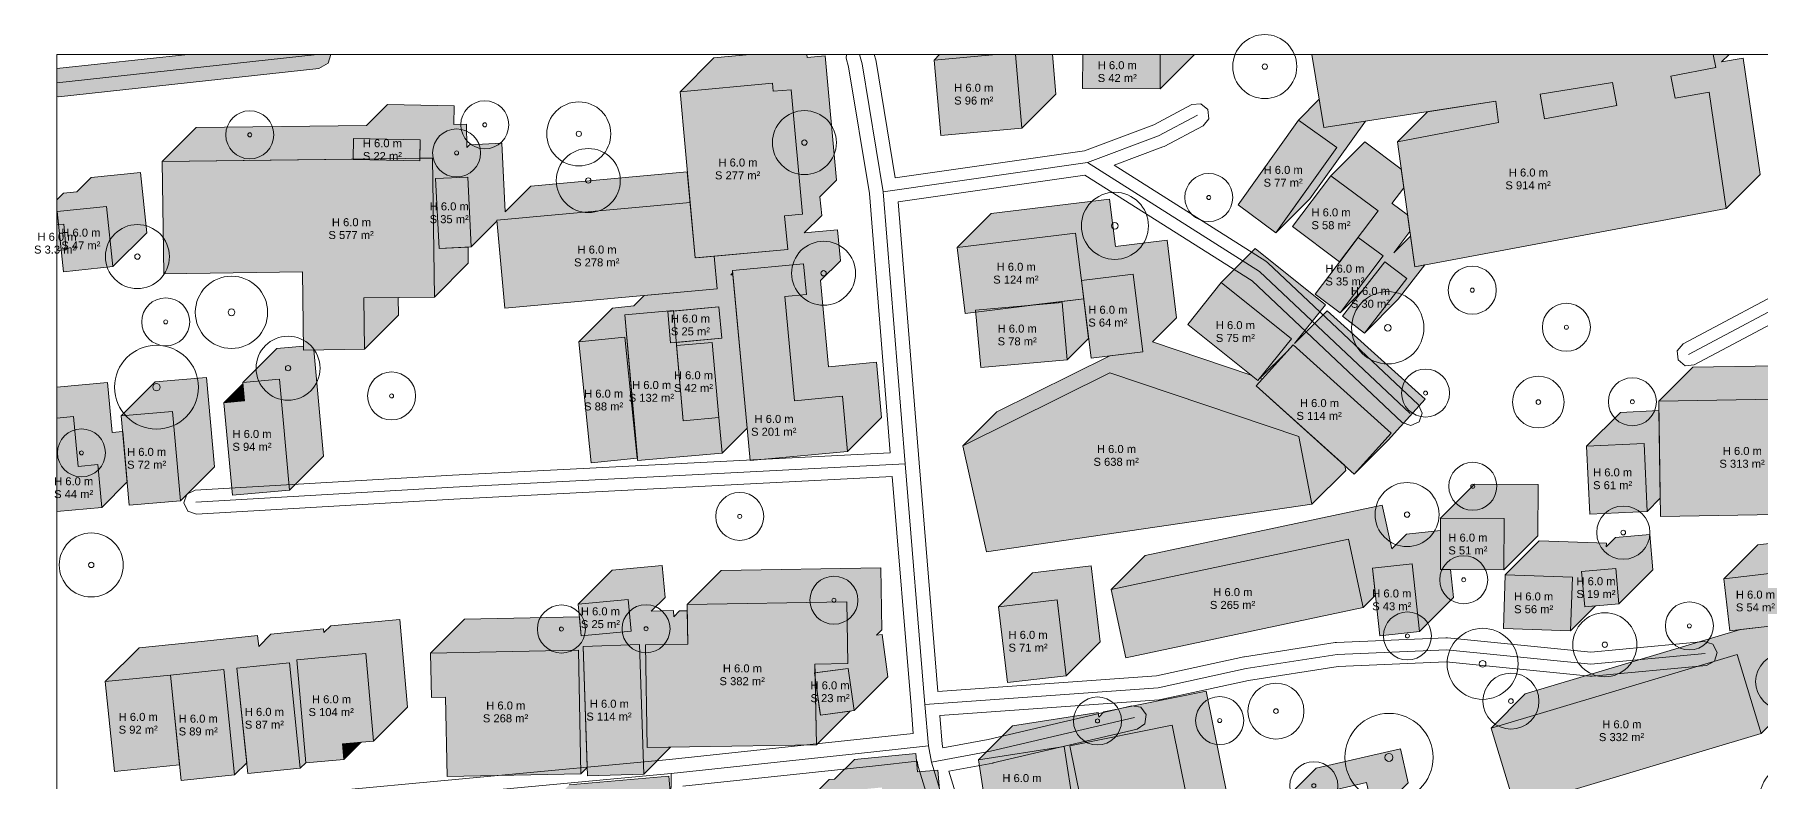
# Model space of a CAD drawing. Header units: metres. Extents: x -4 to 969, y -5 to 964.
# Drawn here: x -2.8 to 213.1, y 869.7 to 963.2 of the extents above; entities that cross this region are included whole.
import ezdxf

# ---------------------------------------------------------------- set-up
doc = ezdxf.new("R2010")
doc.units = ezdxf.units.M
doc.header["$MEASUREMENT"] = 0
for name, color, linetype, lineweight, true_color in [('TPX_BUILDING_AREAS_TEXT', 7, 'CONTINUOUS', 0, 0x000000), ('TPX_BUILDING_HEIGHTS_TEXT', 7, 'CONTINUOUS', 0, 0x000000), ('TPX_BUILDINGS', 7, 'CONTINUOUS', 0, 0x000000), ('TPX_BUILDINGS_HATCH', 7, 'CONTINUOUS', 0, 0xf0f0f0), ('TPX_BUILDINGS_SHADOWS_HATCH', 7, 'CONTINUOUS', 0, 0x000000), ('TPX_BUILDINGS_SHADOWS_OUTLINES', 7, 'CONTINUOUS', 0, 0x000000), ('TPX_FRAME_PROJECT', 7, 'CONTINUOUS', 0, 0x000000), ('TPX_ROADS_AXES', 7, 'CONTINUOUS', 0, 0x323232), ('TPX_ROADS_CONTOURS', 7, 'CONTINUOUS', 0, 0x646464), ('TPX_ROADS_HATCH', 7, 'CONTINUOUS', 0, 0xc8c8c8), ('TPX_VEGETATION_TREES_INDIVIDUAL', 7, 'CONTINUOUS', 0, 0x136734)]:
    doc.layers.add(name, color=color, linetype=linetype, lineweight=lineweight, true_color=true_color)
doc.styles.add('TPX_TEXTE', font='arial.ttf')

# ---------------------------------------------------------------- blocks, each defined once
blk = doc.blocks.new('TREETR003_CR040')
at = {"layer": 'TPX_VEGETATION_TREES_INDIVIDUAL'}
for radius in [4, 0.333]:
    blk.add_circle((0, 0, 0.04), radius, dxfattribs=at)
blk = doc.blocks.new('TREETR004_CR044')
at = {"layer": 'TPX_VEGETATION_TREES_INDIVIDUAL'}
for radius in [4.44, 0.417]:
    blk.add_circle((0, 0, 0.04), radius, dxfattribs=at)
blk = doc.blocks.new('TREETR003_CR030')
at = {"layer": 'TPX_VEGETATION_TREES_INDIVIDUAL'}
for radius in [3, 0.25]:
    blk.add_circle((0, 0, 0.04), radius, dxfattribs=at)
blk = doc.blocks.new('TREETR005_CR052')
at = {"layer": 'TPX_VEGETATION_TREES_INDIVIDUAL'}
for radius in [5.24, 0.458]:
    blk.add_circle((0, 0, 0.04), radius, dxfattribs=at)
blk = doc.blocks.new('TREETR003_CR032')
at = {"layer": 'TPX_VEGETATION_TREES_INDIVIDUAL'}
for radius in [3.23, 0.292]:
    blk.add_circle((0, 0, 0.04), radius, dxfattribs=at)
blk = doc.blocks.new('TREETR003_CR035')
at = {"layer": 'TPX_VEGETATION_TREES_INDIVIDUAL'}
for radius in [3.5, 0.292]:
    blk.add_circle((0, 0, 0.04), radius, dxfattribs=at)
blk = doc.blocks.new('TREETR004_CR042')
at = {"layer": 'TPX_VEGETATION_TREES_INDIVIDUAL'}
for radius in [4.19, 0.417]:
    blk.add_circle((0, 0, 0.04), radius, dxfattribs=at)
blk = doc.blocks.new('TREETR005_CR055')
at = {"layer": 'TPX_VEGETATION_TREES_INDIVIDUAL'}
for radius in [5.51, 0.5]:
    blk.add_circle((0, 0, 0.04), radius, dxfattribs=at)
blk = doc.blocks.new('TREETR004_CR045')
at = {"layer": 'TPX_VEGETATION_TREES_INDIVIDUAL'}
for radius in [4.52, 0.417]:
    blk.add_circle((0, 0, 0.04), radius, dxfattribs=at)
blk = doc.blocks.new('TREETR003_CR033')
at = {"layer": 'TPX_VEGETATION_TREES_INDIVIDUAL'}
for radius in [3.32, 0.292]:
    blk.add_circle((0, 0, 0.04), radius, dxfattribs=at)

msp = doc.modelspace()

# ---------------------------------------------------------------- hatches: boundary and pattern name
at = {"layer": 'TPX_BUILDINGS_HATCH'}
for points in [[(117.39, 960.67), (109.65, 959.98), (110.49, 950.56), (120.63, 951.45), (119.81, 960.67), (117.39, 960.67)], [(128.23, 960.67), (128.21, 956.4), (137.9, 956.37), (137.92, 960.67), (128.23, 960.67)], [(89.43, 957.08), (77.89, 956.01), (79.79, 935.24), (91.35, 936.3), (90.96, 940.51), (93.2, 940.72), (91.78, 956.27), (89.54, 956.07), (89.43, 957.08)], [(155.21, 952.48), (147.64, 941.9), (152.38, 938.4), (160, 949.04), (155.21, 952.48)], [(37.09, 950.17), (37.04, 947.55), (45.36, 947.4), (45.42, 950.02), (37.09, 950.17)], [(46.96, 947.72), (13.18, 947.28), (13.37, 933.27), (30.7, 933.5), (30.82, 923.73), (38.45, 923.83), (38.37, 930.25), (47.19, 930.36), (46.96, 947.72)], [(159.22, 945.51), (154.46, 939.16), (160.33, 934.76), (165.13, 941.12), (159.22, 945.51)], [(51.36, 945.36), (47.35, 945.16), (47.79, 936.42), (51.79, 936.62), (51.36, 945.36)], [(6.23, 941.69), (0.06, 941.05), (0.83, 933.53), (7.01, 934.16), (6.23, 941.69)], [(79.15, 942.18), (54.99, 939.96), (56.01, 928.96), (82.53, 931.4), (82.16, 935.46), (79.79, 935.24), (79.15, 942.18)], [(0, 939.4), (0, 936.17), (1.18, 936.27), (0.89, 939.47), (0, 939.4)], [(127.34, 938.36), (112.52, 936.54), (113.53, 928.32), (128.35, 930.13), (127.34, 938.36)], [(162.64, 937.82), (157.29, 930.74), (160.41, 928.39), (165.77, 935.49), (162.64, 937.82)], [(166, 934.77), (160.71, 927.98), (163.43, 925.85), (168.72, 932.66), (166, 934.77)], [(93.33, 934.51), (84.43, 933.68), (86.65, 909.94), (98.84, 911.08), (98.18, 917.96), (92.22, 917.4), (91, 930.41), (93.69, 930.66), (93.33, 934.51)], [(134.53, 933.22), (128.07, 932.42), (129.26, 922.73), (135.72, 923.52), (134.53, 933.22)], [(145.54, 932.18), (141.35, 926.95), (150.13, 919.92), (154.31, 925.15), (145.54, 932.18)], [(77.09, 928.66), (70.99, 928.13), (72.59, 909.93), (83.14, 910.86), (82.74, 915.29), (78.3, 914.9), (77.09, 928.66)], [(82.74, 929.12), (76.35, 928.54), (76.71, 924.62), (83.1, 925.21), (82.74, 929.12)], [(125.66, 929.67), (114.83, 928.71), (115.47, 921.57), (126.29, 922.52), (125.66, 929.67)], [(70.98, 925.34), (65.23, 924.75), (66.77, 909.65), (72.53, 910.24), (70.98, 925.34)], [(81.92, 924.67), (77.47, 924.29), (78.3, 914.9), (82.74, 915.29), (81.92, 924.67)], [(154.52, 924.39), (149.9, 919.26), (162.17, 908.24), (166.78, 913.36), (154.52, 924.39)], [(23.46, 917.39), (20.89, 917.16), (21.95, 905.59), (29.1, 906.24), (27.82, 920.11), (23.25, 919.7), (23.46, 917.39)], [(131.63, 920.88), (113.23, 911.78), (116.2, 898.51), (156.86, 904.46), (155.23, 912.92), (131.63, 920.88)], [(221.94, 917.73), (200.21, 917.35), (200.45, 902.94), (222.19, 903.31), (221.94, 917.73)], [(0, 915.23), (0, 903.56), (5.61, 904.08), (5.12, 909.42), (2.67, 909.19), (2.1, 915.43), (0, 915.23)], [(14.46, 916.07), (8.06, 915.51), (9.04, 904.34), (15.45, 904.9), (14.46, 916.07)], [(198.39, 912.05), (191.19, 911.71), (191.59, 903.24), (198.78, 903.58), (198.39, 912.05)], [(172.94, 902.73), (172.92, 896.31), (180.85, 896.27), (180.88, 902.69), (172.94, 902.73)], [(161.43, 900.09), (131.78, 893.82), (133.61, 885.28), (163.26, 891.56), (161.43, 900.09)], [(169.42, 897.01), (164.44, 896.49), (165.34, 888.02), (170.32, 888.55), (169.42, 897.01)], [(194.85, 896.44), (190.56, 896.06), (190.96, 891.66), (195.24, 892.04), (194.85, 896.44)], [(216.57, 896.1), (208.35, 895.16), (209.09, 888.66), (217.32, 889.59), (216.57, 896.1)], [(181.02, 895.64), (180.8, 888.94), (189.2, 888.66), (189.42, 895.36), (181.02, 895.64)], [(71.42, 892.55), (65.17, 891.98), (65.53, 888.02), (71.78, 888.59), (71.42, 892.55)], [(78.87, 886.98), (73.58, 886.9), (73.79, 874.06), (94.93, 874.41), (94.76, 884.48), (98.88, 884.55), (98.75, 892.27), (78.79, 891.95), (78.87, 886.98)], [(125.03, 892.52), (117.69, 891.66), (118.82, 882.18), (126.16, 883.04), (125.03, 892.52)], [(38.63, 885.81), (29.99, 885.04), (31.12, 872.17), (35.87, 872.58), (35.7, 874.54), (39.59, 874.88), (38.63, 885.81)], [(65.19, 886.25), (46.7, 885.86), (46.81, 880.32), (48.57, 880.36), (48.78, 870.44), (65.51, 870.79), (65.19, 886.25)], [(72.83, 886.94), (65.79, 886.7), (66.33, 870.54), (73.37, 870.76), (72.83, 886.94)], [(210, 885.71), (179.27, 876.51), (182.27, 866.63), (213.01, 875.82), (210, 885.71)], [(14.2, 883.13), (6.06, 882.3), (7.21, 871.07), (15.35, 871.91), (14.2, 883.13)], [(20.86, 883.81), (14.2, 883.13), (15.54, 869.96), (22.21, 870.64), (20.86, 883.81)], [(29.09, 884.65), (22.51, 883.98), (23.86, 870.81), (30.43, 871.48), (29.09, 884.65)], [(98.92, 883.96), (94.7, 883.4), (95.43, 878.1), (99.64, 878.68), (98.92, 883.96)], [(139.4, 876.86), (126.63, 874.28), (127.96, 867.69), (130.89, 868.27), (133.13, 857.17), (142.97, 859.14), (139.4, 876.86)], [(125.89, 874.19), (115.21, 872.53), (116.42, 864.7), (127.11, 866.36), (125.89, 874.19)]]:
    msp.add_hatch(color=256, dxfattribs=at).paths.add_polyline_path(points)
h = msp.add_hatch(color=256, dxfattribs=at)
h.paths.add_polyline_path([(207.01, 960.67), (156.88, 960.67), (158.37, 951.53), (179.86, 954.83), (180.2, 952.18), (167.56, 949.74), (169.72, 934.13), (208.66, 941.42), (206.51, 955.98), (202.26, 955.23), (201.71, 957.97), (207.37, 959.04), (207.01, 960.67)])
h.paths.add_polyline_path([(185.4, 955.73), (194.43, 957.16), (194.97, 954.3), (185.94, 952.64), (185.4, 955.73)], flags=16)
at = {"layer": 'TPX_BUILDINGS_SHADOWS_HATCH'}
for points in [[(69.47, 928.99), (65.23, 924.75), (70.98, 925.34), (72.53, 910.24), (72.56, 910.28), (70.99, 928.13), (77.09, 928.66), (77.09, 928.61), (82.74, 929.12), (83.1, 925.21), (77.44, 924.68), (77.47, 924.29), (81.92, 924.67), (82.74, 915.29), (83.14, 910.86), (86.27, 913.99), (84.48, 933.14), (84.25, 933.12), (84.46, 933.33), (84.43, 933.68), (93.33, 934.51), (93.69, 930.66), (91, 930.41), (92.22, 917.4), (98.18, 917.96), (98.84, 911.08), (103.08, 915.32), (102.43, 922.21), (96.46, 921.65), (95.45, 932.42), (97.93, 934.9), (97.57, 938.76), (93.42, 938.37), (95.6, 940.54), (95.38, 942.89), (97.45, 944.96), (96.02, 960.52), (93.78, 960.31), (93.74, 960.67), (86.62, 960.67), (82.13, 960.25), (77.89, 956.01), (89.43, 957.08), (89.54, 956.07), (91.78, 956.27), (93.2, 940.72), (90.96, 940.51), (91.35, 936.3), (79.97, 935.26), (82.16, 935.46), (82.53, 931.4), (73.42, 930.56), (72.13, 929.26), (69.47, 928.99)], [(110.34, 960.67), (109.65, 959.98), (117.39, 960.67), (110.34, 960.67)], [(124.43, 960.67), (119.81, 960.67), (120.63, 951.45), (124.87, 955.7), (124.43, 960.67)], [(137.92, 960.67), (137.9, 956.37), (142.15, 960.61), (142.15, 960.67), (137.92, 960.67)], [(207.37, 959.04), (201.71, 957.97), (202.26, 955.23), (206.51, 955.98), (208.66, 941.42), (212.91, 945.66), (210.75, 960.22), (208.08, 959.75), (209, 960.67), (207.01, 960.67), (207.37, 959.04)], [(194.43, 957.16), (185.4, 955.73), (185.94, 952.64), (194.97, 954.3), (194.43, 957.16)], [(17.42, 951.53), (13.18, 947.28), (37.04, 947.59), (37.09, 950.17), (45.42, 950.02), (45.37, 947.7), (46.96, 947.72), (47.19, 930.36), (51.43, 934.6), (51.4, 936.6), (47.79, 936.42), (47.35, 945.16), (51.36, 945.36), (51.79, 936.62), (55, 939.83), (54.99, 939.96), (79.15, 942.18), (79.79, 935.26), (78.8, 946), (59.23, 944.2), (56.03, 941), (55.6, 949.6), (51.6, 949.4), (51.24, 949.05), (51.2, 951.96), (49.61, 951.94), (49.67, 954.26), (41.33, 954.41), (38.72, 951.8), (17.42, 951.53)], [(155.83, 943.22), (152.38, 938.4), (156.62, 942.64), (163.55, 952.32), (158.37, 951.53), (157.79, 955.07), (155.21, 952.48), (160, 949.04), (155.83, 943.22)], [(171.33, 953.52), (167.56, 949.74), (180.2, 952.18), (179.86, 954.83), (171.33, 953.52)], [(163.47, 949.76), (159.22, 945.51), (165.13, 941.12), (160.33, 934.76), (160.34, 934.77), (162.64, 937.82), (165.77, 935.49), (160.41, 928.39), (163.19, 931.17), (166, 934.77), (168.72, 932.66), (163.43, 925.85), (167.67, 930.1), (170.99, 934.37), (169.72, 934.13), (169.19, 937.97), (167.09, 935.87), (169.11, 938.54), (168.82, 940.62), (166.88, 942.06), (166.86, 942.04), (168.35, 944.01), (168.02, 946.36), (163.47, 949.76)], [(0, 942.52), (0, 939.4), (0.23, 939.42), (0.06, 941.05), (6.23, 941.69), (7.01, 934.16), (11.25, 938.4), (10.47, 945.93), (4.3, 945.3), (2.49, 943.49), (0.82, 943.34), (0, 942.52)], [(116.76, 940.78), (112.52, 936.54), (127.34, 938.36), (128.35, 930.13), (121.73, 929.33), (125.66, 929.67), (126.29, 922.52), (128.96, 925.19), (128.07, 932.42), (134.53, 933.22), (135.72, 923.52), (131.62, 923.02), (117.47, 916.02), (113.23, 911.78), (131.63, 920.88), (155.23, 912.92), (156.86, 904.46), (161.11, 908.7), (160.99, 909.3), (149.9, 919.26), (150.68, 920.12), (150.42, 920.21), (153.81, 923.6), (154.52, 924.39), (166.78, 913.36), (162.17, 908.24), (166.42, 912.48), (171.02, 917.6), (158.76, 928.63), (154.69, 924.56), (158.55, 929.4), (149.78, 936.43), (145.54, 932.18), (154.31, 925.15), (150.13, 919.92), (149.29, 920.59), (136.95, 924.76), (139.96, 927.76), (138.77, 937.46), (132.31, 936.67), (132.31, 936.67), (131.59, 942.6), (116.76, 940.78)], [(204.46, 921.6), (200.21, 917.35), (221.94, 917.73), (222.19, 903.31), (226.43, 907.55), (226.23, 918.88), (230.4, 923.05), (229.84, 934.27), (224.46, 934.01), (220.22, 929.76), (225.59, 930.03), (226.16, 918.81), (215.03, 918.25), (214.85, 921.77), (204.46, 921.6)], [(42.67, 930.3), (38.37, 930.25), (38.45, 923.83), (42.7, 928.08), (42.67, 930.3)], [(27.49, 923.94), (23.25, 919.7), (27.82, 920.11), (29.1, 906.24), (33.34, 910.48), (32.12, 923.75), (30.82, 923.73), (30.82, 924.24), (27.49, 923.94)], [(0, 919.08), (0, 915.23), (2.1, 915.43), (2.67, 909.19), (5.12, 909.42), (5.61, 904.08), (8.79, 907.25), (8.23, 913.56), (6.91, 913.43), (6.34, 919.67), (0, 919.08)], [(12.3, 919.75), (8.06, 915.51), (14.46, 916.07), (15.45, 904.9), (19.69, 909.15), (18.7, 920.31), (12.3, 919.75)], [(23.26, 919.53), (20.89, 917.16), (23.46, 917.39), (23.26, 919.53)], [(195.44, 915.95), (191.19, 911.71), (198.39, 912.05), (198.78, 903.58), (200.41, 905.21), (200.23, 916.18), (195.44, 915.95)], [(177.19, 906.97), (172.94, 902.73), (180.88, 902.69), (180.85, 896.27), (185.09, 900.51), (185.13, 906.94), (177.19, 906.97)], [(136.03, 898.06), (131.78, 893.82), (161.43, 900.09), (163.26, 891.56), (164.8, 893.1), (164.44, 896.49), (169.42, 897.01), (170.32, 888.55), (174.56, 892.8), (174.19, 896.31), (172.92, 896.31), (172.94, 901.18), (168.68, 900.73), (166.84, 898.89), (165.67, 904.34), (136.03, 898.06)], [(185.27, 899.88), (181.02, 895.64), (189.42, 895.36), (189.2, 888.66), (192.32, 891.78), (190.96, 891.66), (190.56, 896.06), (194.85, 896.44), (195.24, 892.04), (199.48, 896.28), (199.09, 900.68), (194.8, 900.31), (193.65, 899.15), (193.67, 899.61), (185.27, 899.88)], [(212.59, 899.4), (208.35, 895.16), (216.57, 896.1), (217.32, 889.59), (221.56, 893.83), (220.81, 900.35), (212.59, 899.4)], [(50.94, 890.1), (46.7, 885.86), (65.19, 886.25), (65.51, 870.79), (66.3, 871.57), (65.79, 886.7), (72.83, 886.94), (73.37, 870.76), (76.72, 874.11), (73.79, 874.06), (73.58, 886.9), (78.87, 886.98), (78.8, 891.16), (77.82, 891.14), (77.1, 890.42), (77.08, 891.18), (74.28, 891.09), (76.02, 892.83), (75.66, 896.8), (69.41, 896.23), (65.17, 891.98), (71.42, 892.55), (71.78, 888.59), (65.53, 888.02), (65.31, 890.4), (50.94, 890.1)], [(83.03, 896.19), (78.79, 891.95), (98.75, 892.27), (98.88, 884.55), (94.76, 884.48), (94.78, 883.41), (98.92, 883.96), (99.64, 878.68), (103.88, 882.92), (103.16, 888.21), (102.44, 888.11), (103.12, 888.79), (102.99, 896.51), (83.03, 896.19)], [(121.93, 895.9), (117.69, 891.66), (125.03, 892.52), (126.16, 883.04), (130.41, 887.29), (129.27, 896.76), (121.93, 895.9)], [(10.3, 886.54), (6.06, 882.3), (14.2, 883.13), (20.86, 883.81), (22.21, 870.64), (23.73, 872.16), (22.51, 883.98), (29.09, 884.65), (30.43, 871.48), (31.12, 872.17), (29.99, 885.04), (38.63, 885.81), (39.59, 874.88), (43.83, 879.13), (42.87, 890.05), (34.23, 889.28), (33.38, 888.43), (33.34, 888.89), (26.76, 888.22), (25.24, 886.71), (25.1, 888.05), (18.45, 887.37), (10.3, 886.54)], [(183.51, 880.76), (179.27, 876.51), (210, 885.71), (213.01, 875.82), (217.25, 880.07), (214.46, 889.27), (210.44, 888.81), (183.51, 880.76)], [(95.36, 878.59), (94.79, 882.72), (94.93, 874.41), (99.14, 878.61), (95.43, 878.1), (95.36, 878.59)], [(119.45, 876.77), (115.21, 872.53), (125.89, 874.19), (127.11, 866.36), (120.59, 865.35), (118.49, 863.25), (128.14, 866.26), (132.91, 850.99), (137.15, 855.24), (136.35, 857.81), (133.13, 857.17), (130.89, 868.27), (127.96, 867.69), (126.63, 874.28), (139.4, 876.86), (142.97, 859.14), (140.89, 858.72), (137.4, 855.23), (146.63, 858.14), (149.58, 848.82), (140.73, 846.02), (138.17, 843.46), (143.66, 845.06), (143.67, 845.02), (159.74, 850.27), (163.03, 840.25), (147.14, 835.05), (143.82, 831.73), (152.53, 834.57), (155.75, 824.72), (157.14, 826.11), (153.72, 836.08), (161.37, 838.71), (165.36, 827.11), (157.99, 824.58), (156.38, 822.97), (166.3, 826.78), (169.47, 818.53), (173.71, 822.77), (170.54, 831.03), (168.48, 830.23), (169.6, 831.36), (165.65, 842.87), (167.28, 844.5), (163.98, 854.52), (151.05, 850.29), (153.83, 853.06), (150.88, 862.39), (144.08, 860.24), (147.22, 863.38), (143.64, 881.1), (130.87, 878.52), (130.22, 877.87), (130.14, 878.43), (119.45, 876.77)], [(38.03, 874.75), (35.7, 874.54), (35.87, 872.58), (38.03, 874.75)], [(96.53, 870.06), (92.29, 865.82), (95.65, 866.11), (95.44, 868.35), (103.13, 869.08), (103.35, 866.79), (105.86, 867.01), (106.47, 860.07), (106.72, 860.12), (109.24, 848.65), (99.36, 846.49), (99.2, 846.32), (110.07, 847.85), (110.55, 844.45), (99.74, 842.94), (99.7, 842.9), (113.91, 844.53), (114.99, 835.08), (115.76, 828.29), (114.86, 828.19), (115.87, 817.91), (120.11, 822.15), (119.17, 831.7), (120, 832.53), (119.23, 839.32), (118.15, 848.77), (114.44, 848.34), (114.79, 848.69), (114.31, 852.09), (112.41, 851.82), (113.49, 852.89), (110.97, 864.36), (110.71, 864.31), (110.1, 871.25), (107.59, 871.03), (107.37, 873.32), (99.69, 872.59), (97.22, 870.12), (96.53, 870.06)], [(157.39, 871.48), (153.15, 867.24), (163.68, 869.68), (164.68, 865.39), (168.92, 869.64), (167.93, 873.92), (157.39, 871.48)], [(8.95, 860.12), (4.71, 855.88), (12.21, 856.65), (13.67, 842.45), (15.94, 844.72), (13.47, 844.47), (11.96, 859.06), (27.09, 860.61), (27.14, 860.1), (36.07, 860.88), (37.38, 845.96), (38.73, 847.31), (37.72, 847.22), (36.39, 862.05), (47.47, 863.03), (48.69, 849.38), (57.9, 850.6), (58.56, 845.64), (58.1, 850.09), (61.08, 850.39), (60.71, 854.65), (52.93, 853.62), (52.67, 856.57), (49.65, 856.19), (48.8, 862.96), (55.44, 863.79), (56.29, 857.03), (60.16, 860.89), (59.79, 865.14), (72.25, 866.24), (73.3, 854.19), (66.89, 853.62), (67.13, 851.01), (72.99, 851.61), (74.38, 838.05), (77.64, 841.3), (77.46, 843.11), (78.97, 843.26), (78.83, 844.48), (78.44, 844.09), (77.23, 855.85), (74.7, 855.6), (77.54, 858.43), (76.49, 870.48), (64.03, 869.39), (60.02, 865.38), (59.69, 868.03), (53.04, 867.2), (51.83, 865.99), (51.72, 867.27), (40.64, 866.29), (39.39, 865.05), (31.38, 864.34), (31.33, 864.85), (16.2, 863.3), (13.49, 860.59), (8.95, 860.12)]]:
    msp.add_hatch(color=256, dxfattribs=at).paths.add_polyline_path(points)
at = {"layer": 'TPX_ROADS_HATCH'}
msp.add_hatch(color=256, dxfattribs=at).paths.add_polyline_path([(0, 958.9), (0, 955.45), (0.19, 955.39), (32.75, 958.93), (33.93, 959.57), (34.25, 960.67), (16.36, 960.67), (0, 958.9)])

# ---------------------------------------------------------------- linework, layer by layer
at = {"layer": 'TPX_BUILDINGS', "elevation": 0.04}
for points in [[(117.39, 960.67), (109.65, 959.98), (110.49, 950.56), (120.63, 951.45), (119.81, 960.67)], [(128.23, 960.67), (128.21, 956.4), (137.9, 956.37), (137.92, 960.67)], [(207.01, 960.67), (156.88, 960.67), (158.37, 951.53), (179.86, 954.83), (180.2, 952.18), (167.56, 949.74), (169.72, 934.13), (208.66, 941.42), (206.51, 955.98), (202.26, 955.23), (201.71, 957.97), (207.37, 959.04)], [(89.43, 957.08), (77.89, 956.01), (79.79, 935.24), (91.35, 936.3), (90.96, 940.51), (93.2, 940.72), (91.78, 956.27), (89.54, 956.07)], [(185.4, 955.73), (194.43, 957.16), (194.97, 954.3), (185.94, 952.64)], [(155.21, 952.48), (147.64, 941.9), (152.38, 938.4), (160, 949.04)], [(37.09, 950.17), (37.04, 947.55), (45.36, 947.4), (45.42, 950.02)], [(46.96, 947.72), (13.18, 947.28), (13.37, 933.27), (30.7, 933.5), (30.82, 923.73), (38.45, 923.83), (38.37, 930.25), (47.19, 930.36)], [(159.22, 945.51), (154.46, 939.16), (160.33, 934.76), (165.13, 941.12)], [(51.36, 945.36), (47.35, 945.16), (47.79, 936.42), (51.79, 936.62)], [(6.23, 941.69), (0.06, 941.05), (0.83, 933.53), (7.01, 934.16)], [(79.15, 942.18), (54.99, 939.96), (56.01, 928.96), (82.53, 931.4), (82.16, 935.46), (79.79, 935.24)], [(0, 939.4), (0, 936.17), (1.18, 936.27), (0.89, 939.47)], [(127.34, 938.36), (112.52, 936.54), (113.53, 928.32), (128.35, 930.13)], [(162.64, 937.82), (157.29, 930.74), (160.41, 928.39), (165.77, 935.49)], [(166, 934.77), (160.71, 927.98), (163.43, 925.85), (168.72, 932.66)], [(93.33, 934.51), (84.43, 933.68), (86.65, 909.94), (98.84, 911.08), (98.18, 917.96), (92.22, 917.4), (91, 930.41), (93.69, 930.66)], [(134.53, 933.22), (128.07, 932.42), (129.26, 922.73), (135.72, 923.52)], [(145.54, 932.18), (141.35, 926.95), (150.13, 919.92), (154.31, 925.15)], [(77.09, 928.66), (70.99, 928.13), (72.59, 909.93), (83.14, 910.86), (82.74, 915.29), (78.3, 914.9)], [(82.74, 929.12), (76.35, 928.54), (76.71, 924.62), (83.1, 925.21)], [(125.66, 929.67), (114.83, 928.71), (115.47, 921.57), (126.29, 922.52)], [(70.98, 925.34), (65.23, 924.75), (66.77, 909.65), (72.53, 910.24)], [(81.92, 924.67), (77.47, 924.29), (78.3, 914.9), (82.74, 915.29)], [(154.52, 924.39), (149.9, 919.26), (162.17, 908.24), (166.78, 913.36)], [(23.46, 917.39), (20.89, 917.16), (21.95, 905.59), (29.1, 906.24), (27.82, 920.11), (23.25, 919.7)], [(131.63, 920.88), (113.23, 911.78), (116.2, 898.51), (156.86, 904.46), (155.23, 912.92)], [(221.94, 917.73), (200.21, 917.35), (200.45, 902.94), (222.19, 903.31)], [(0, 915.23), (0, 903.56), (5.61, 904.08), (5.12, 909.42), (2.67, 909.19), (2.1, 915.43)], [(14.46, 916.07), (8.06, 915.51), (9.04, 904.34), (15.45, 904.9)], [(198.39, 912.05), (191.19, 911.71), (191.59, 903.24), (198.78, 903.58)], [(172.94, 902.73), (172.92, 896.31), (180.85, 896.27), (180.88, 902.69)], [(161.43, 900.09), (131.78, 893.82), (133.61, 885.28), (163.26, 891.56)], [(169.42, 897.01), (164.44, 896.49), (165.34, 888.02), (170.32, 888.55)], [(194.85, 896.44), (190.56, 896.06), (190.96, 891.66), (195.24, 892.04)], [(216.57, 896.1), (208.35, 895.16), (209.09, 888.66), (217.32, 889.59)], [(181.02, 895.64), (180.8, 888.94), (189.2, 888.66), (189.42, 895.36)], [(71.42, 892.55), (65.17, 891.98), (65.53, 888.02), (71.78, 888.59)], [(78.87, 886.98), (73.58, 886.9), (73.79, 874.06), (94.93, 874.41), (94.76, 884.48), (98.88, 884.55), (98.75, 892.27), (78.79, 891.95)], [(125.03, 892.52), (117.69, 891.66), (118.82, 882.18), (126.16, 883.04)], [(38.63, 885.81), (29.99, 885.04), (31.12, 872.17), (35.87, 872.58), (35.7, 874.54), (39.59, 874.88)], [(65.19, 886.25), (46.7, 885.86), (46.81, 880.32), (48.57, 880.36), (48.78, 870.44), (65.51, 870.79)], [(72.83, 886.94), (65.79, 886.7), (66.33, 870.54), (73.37, 870.76)], [(210, 885.71), (179.27, 876.51), (182.27, 866.63), (213.01, 875.82)], [(14.2, 883.13), (6.06, 882.3), (7.21, 871.07), (15.35, 871.91)], [(20.86, 883.81), (14.2, 883.13), (15.54, 869.96), (22.21, 870.64)], [(29.09, 884.65), (22.51, 883.98), (23.86, 870.81), (30.43, 871.48)], [(98.92, 883.96), (94.7, 883.4), (95.43, 878.1), (99.64, 878.68)], [(139.4, 876.86), (126.63, 874.28), (127.96, 867.69), (130.89, 868.27), (133.13, 857.17), (142.97, 859.14)], [(125.89, 874.19), (115.21, 872.53), (116.42, 864.7), (127.11, 866.36)]]:
    msp.add_lwpolyline(points, close=True, dxfattribs=at)
at = {"layer": 'TPX_BUILDINGS_SHADOWS_OUTLINES', "elevation": 0.04}
for points in [[(69.47, 928.99), (65.23, 924.75), (70.98, 925.34), (72.53, 910.24), (72.56, 910.28), (70.99, 928.13), (77.09, 928.66), (77.09, 928.61), (82.74, 929.12), (83.1, 925.21), (77.44, 924.68), (77.47, 924.29), (81.92, 924.67), (82.74, 915.29), (83.14, 910.86), (86.27, 913.99), (84.48, 933.14), (84.25, 933.12), (84.46, 933.33), (84.43, 933.68), (93.33, 934.51), (93.69, 930.66), (91, 930.41), (92.22, 917.4), (98.18, 917.96), (98.84, 911.08), (103.08, 915.32), (102.43, 922.21), (96.46, 921.65), (95.45, 932.42), (97.93, 934.9), (97.57, 938.76), (93.42, 938.37), (95.6, 940.54), (95.38, 942.89), (97.45, 944.96), (96.02, 960.52), (93.78, 960.31), (93.74, 960.67), (86.62, 960.67), (82.13, 960.25), (77.89, 956.01), (89.43, 957.08), (89.54, 956.07), (91.78, 956.27), (93.2, 940.72), (90.96, 940.51), (91.35, 936.3), (79.97, 935.26), (82.16, 935.46), (82.53, 931.4), (73.42, 930.56), (72.13, 929.26)], [(110.34, 960.67), (109.65, 959.98), (117.39, 960.67)], [(124.43, 960.67), (119.81, 960.67), (120.63, 951.45), (124.87, 955.7)], [(137.92, 960.67), (137.9, 956.37), (142.15, 960.61), (142.15, 960.67)], [(207.37, 959.04), (201.71, 957.97), (202.26, 955.23), (206.51, 955.98), (208.66, 941.42), (212.91, 945.66), (210.75, 960.22), (208.08, 959.75), (209, 960.67), (207.01, 960.67)], [(194.43, 957.16), (185.4, 955.73), (185.94, 952.64), (194.97, 954.3)], [(17.42, 951.53), (13.18, 947.28), (37.04, 947.59), (37.09, 950.17), (45.42, 950.02), (45.37, 947.7), (46.96, 947.72), (47.19, 930.36), (51.43, 934.6), (51.4, 936.6), (47.79, 936.42), (47.35, 945.16), (51.36, 945.36), (51.79, 936.62), (55, 939.83), (54.99, 939.96), (79.15, 942.18), (79.79, 935.26), (78.8, 946), (59.23, 944.2), (56.03, 941), (55.6, 949.6), (51.6, 949.4), (51.24, 949.05), (51.2, 951.96), (49.61, 951.94), (49.67, 954.26), (41.33, 954.41), (38.72, 951.8)], [(155.83, 943.22), (152.38, 938.4), (156.62, 942.64), (163.55, 952.32), (158.37, 951.53), (157.79, 955.07), (155.21, 952.48), (160, 949.04)], [(171.33, 953.52), (167.56, 949.74), (180.2, 952.18), (179.86, 954.83)], [(163.47, 949.76), (159.22, 945.51), (165.13, 941.12), (160.33, 934.76), (160.34, 934.77), (162.64, 937.82), (165.77, 935.49), (160.41, 928.39), (163.19, 931.17), (166, 934.77), (168.72, 932.66), (163.43, 925.85), (167.67, 930.1), (170.99, 934.37), (169.72, 934.13), (169.19, 937.97), (167.09, 935.87), (169.11, 938.54), (168.82, 940.62), (166.88, 942.06), (166.86, 942.04), (168.35, 944.01), (168.02, 946.36)], [(0, 942.52), (0, 939.4), (0.23, 939.42), (0.06, 941.05), (6.23, 941.69), (7.01, 934.16), (11.25, 938.4), (10.47, 945.93), (4.3, 945.3), (2.49, 943.49), (0.82, 943.34)], [(116.76, 940.78), (112.52, 936.54), (127.34, 938.36), (128.35, 930.13), (121.73, 929.33), (125.66, 929.67), (126.29, 922.52), (128.96, 925.19), (128.07, 932.42), (134.53, 933.22), (135.72, 923.52), (131.62, 923.02), (117.47, 916.02), (113.23, 911.78), (131.63, 920.88), (155.23, 912.92), (156.86, 904.46), (161.11, 908.7), (160.99, 909.3), (149.9, 919.26), (150.68, 920.12), (150.42, 920.21), (153.81, 923.6), (154.52, 924.39), (166.78, 913.36), (162.17, 908.24), (166.42, 912.48), (171.02, 917.6), (158.76, 928.63), (154.69, 924.56), (158.55, 929.4), (149.78, 936.43), (145.54, 932.18), (154.31, 925.15), (150.13, 919.92), (149.29, 920.59), (136.95, 924.76), (139.96, 927.76), (138.77, 937.46), (132.31, 936.67), (132.31, 936.67), (131.59, 942.6)], [(204.46, 921.6), (200.21, 917.35), (221.94, 917.73), (222.19, 903.31), (226.43, 907.55), (226.23, 918.88), (230.4, 923.05), (229.84, 934.27), (224.46, 934.01), (220.22, 929.76), (225.59, 930.03), (226.16, 918.81), (215.03, 918.25), (214.85, 921.77)], [(42.67, 930.3), (38.37, 930.25), (38.45, 923.83), (42.7, 928.08)], [(27.49, 923.94), (23.25, 919.7), (27.82, 920.11), (29.1, 906.24), (33.34, 910.48), (32.12, 923.75), (30.82, 923.73), (30.82, 924.24)], [(0, 919.08), (0, 915.23), (2.1, 915.43), (2.67, 909.19), (5.12, 909.42), (5.61, 904.08), (8.79, 907.25), (8.23, 913.56), (6.91, 913.43), (6.34, 919.67)], [(12.3, 919.75), (8.06, 915.51), (14.46, 916.07), (15.45, 904.9), (19.69, 909.15), (18.7, 920.31)], [(23.26, 919.53), (20.89, 917.16), (23.46, 917.39)], [(195.44, 915.95), (191.19, 911.71), (198.39, 912.05), (198.78, 903.58), (200.41, 905.21), (200.23, 916.18)], [(177.19, 906.97), (172.94, 902.73), (180.88, 902.69), (180.85, 896.27), (185.09, 900.51), (185.13, 906.94)], [(136.03, 898.06), (131.78, 893.82), (161.43, 900.09), (163.26, 891.56), (164.8, 893.1), (164.44, 896.49), (169.42, 897.01), (170.32, 888.55), (174.56, 892.8), (174.19, 896.31), (172.92, 896.31), (172.94, 901.18), (168.68, 900.73), (166.84, 898.89), (165.67, 904.34)], [(185.27, 899.88), (181.02, 895.64), (189.42, 895.36), (189.2, 888.66), (192.32, 891.78), (190.96, 891.66), (190.56, 896.06), (194.85, 896.44), (195.24, 892.04), (199.48, 896.28), (199.09, 900.68), (194.8, 900.31), (193.65, 899.15), (193.67, 899.61)], [(212.59, 899.4), (208.35, 895.16), (216.57, 896.1), (217.32, 889.59), (221.56, 893.83), (220.81, 900.35)], [(50.94, 890.1), (46.7, 885.86), (65.19, 886.25), (65.51, 870.79), (66.3, 871.57), (65.79, 886.7), (72.83, 886.94), (73.37, 870.76), (76.72, 874.11), (73.79, 874.06), (73.58, 886.9), (78.87, 886.98), (78.8, 891.16), (77.82, 891.14), (77.1, 890.42), (77.08, 891.18), (74.28, 891.09), (76.02, 892.83), (75.66, 896.8), (69.41, 896.23), (65.17, 891.98), (71.42, 892.55), (71.78, 888.59), (65.53, 888.02), (65.31, 890.4)], [(83.03, 896.19), (78.79, 891.95), (98.75, 892.27), (98.88, 884.55), (94.76, 884.48), (94.78, 883.41), (98.92, 883.96), (99.64, 878.68), (103.88, 882.92), (103.16, 888.21), (102.44, 888.11), (103.12, 888.79), (102.99, 896.51)], [(121.93, 895.9), (117.69, 891.66), (125.03, 892.52), (126.16, 883.04), (130.41, 887.29), (129.27, 896.76)], [(10.3, 886.54), (6.06, 882.3), (14.2, 883.13), (20.86, 883.81), (22.21, 870.64), (23.73, 872.16), (22.51, 883.98), (29.09, 884.65), (30.43, 871.48), (31.12, 872.17), (29.99, 885.04), (38.63, 885.81), (39.59, 874.88), (43.83, 879.13), (42.87, 890.05), (34.23, 889.28), (33.38, 888.43), (33.34, 888.89), (26.76, 888.22), (25.24, 886.71), (25.1, 888.05), (18.45, 887.37)], [(183.51, 880.76), (179.27, 876.51), (210, 885.71), (213.01, 875.82), (217.25, 880.07), (214.46, 889.27), (210.44, 888.81)], [(95.36, 878.59), (94.79, 882.72), (94.93, 874.41), (99.14, 878.61), (95.43, 878.1)], [(38.03, 874.75), (35.7, 874.54), (35.87, 872.58)], [(157.39, 871.48), (153.15, 867.24), (163.68, 869.68), (164.68, 865.39), (168.92, 869.64), (167.93, 873.92)]]:
    msp.add_lwpolyline(points, close=True, dxfattribs=at)
for points in [[(147.22, 863.38), (143.64, 881.1), (130.87, 878.52), (130.22, 877.87), (130.14, 878.43), (119.45, 876.77), (115.21, 872.53), (125.89, 874.19), (127.11, 866.36)], [(127.96, 867.69), (126.63, 874.28), (139.4, 876.86), (142.97, 859.14)], [(110.71, 864.31), (110.1, 871.25), (107.59, 871.03), (107.37, 873.32), (99.69, 872.59), (97.22, 870.12), (96.53, 870.06), (92.29, 865.82)], [(77.54, 858.43), (76.49, 870.48), (64.03, 869.39)]]:
    msp.add_lwpolyline(points, dxfattribs=at)
at = {"layer": 'TPX_FRAME_PROJECT', "elevation": 0}
msp.add_lwpolyline([(0, 0), (966.9, 0), (966.9, 960.67), (0, 960.67)], close=True, dxfattribs=at)
at = {"layer": 'TPX_ROADS_AXES', "elevation": 0.03}
for points in [[(0, 957.13), (32.56, 960.67)], [(103.3, 943.52), (100.66, 959.5), (100.33, 960.67)], [(128.81, 947.17), (137.71, 950.52), (142.56, 953.08)], [(103.3, 943.52), (128.81, 947.17), (150.32, 933.56), (169.17, 915.8)], [(108.93, 874.27), (108.51, 879.44), (106.03, 909.5), (103.3, 943.52)], [(203.95, 923.2), (219.13, 931.26), (223.16, 934.27), (225.95, 935.66), (236.16, 935.04)], [(106.03, 909.5), (49.54, 906.6), (17.37, 904.72)], [(206.03, 885.81), (191.74, 884.49), (173.67, 886.27), (160.01, 885.69), (148.66, 883.94)], [(108.51, 879.44), (137.65, 881.54), (148.66, 883.94)], [(134.7, 877.84), (116.71, 873.6), (109.33, 872.23)], [(76.77, 870.84), (102.13, 873.54), (108.93, 874.27)], [(180.49, 703.17), (176.88, 714.91), (174.14, 720.11), (160.65, 742.66), (146.13, 771.65), (135.81, 793.34), (126.22, 817.07), (119.46, 839.14), (109.33, 872.23), (108.93, 874.27)], [(0, 860.94), (30.32, 866.51), (76.77, 870.84)], [(76.77, 870.84), (76.43, 838.65), (74.58, 835.49)]]:
    msp.add_lwpolyline(points, dxfattribs=at)
at = {"layer": 'TPX_ROADS_CONTOURS', "elevation": 0.03}
msp.add_lwpolyline([(0, 958.9), (0, 955.45), (0.19, 955.39), (32.75, 958.93), (33.93, 959.57), (34.25, 960.67), (16.36, 960.67)], close=True, dxfattribs=at)
for points in [[(121.14, 839.65), (111.5, 871.1), (116.98, 872.12), (117.05, 872.14), (135.04, 876.38), (135.97, 877.05), (136.16, 878.18), (135.49, 879.11), (134.35, 879.3), (116.4, 875.06), (110.76, 874.02), (110.67, 874.51), (110.38, 878.07), (137.76, 880.04), (137.97, 880.07), (148.94, 882.46), (160.16, 884.2), (173.63, 884.77), (191.59, 883), (191.88, 883), (206.17, 884.32), (207.18, 884.85), (207.52, 885.95), (206.99, 886.97), (205.89, 887.31), (191.75, 886), (173.82, 887.77), (173.61, 887.77), (159.95, 887.19), (159.79, 887.18), (148.43, 885.42), (148.34, 885.4), (137.44, 883.03), (110.13, 881.07), (107.77, 909.65), (105.16, 942.27), (128.47, 945.6), (149.4, 932.37), (168.14, 914.7), (169.22, 914.3), (170.26, 914.77), (170.67, 915.84), (170.2, 916.89), (151.35, 934.65), (151.12, 934.83), (132.16, 946.82), (138.24, 949.11), (138.41, 949.19), (143.26, 951.75), (143.99, 952.63), (143.88, 953.78), (143, 954.51), (141.86, 954.4), (137.1, 951.89), (128.43, 948.63), (104.79, 945.25), (102.39, 959.79), (102.35, 959.99), (102.15, 960.67), (98.7, 960.67), (98.65, 960.19), (98.95, 959.12), (101.57, 943.31), (104.16, 910.91), (49.46, 908.1), (17.29, 906.22), (16.25, 905.72), (15.88, 904.63), (16.38, 903.6), (17.46, 903.22), (49.62, 905.11), (104.4, 907.92), (106.77, 879.3), (107.05, 875.83), (101.95, 875.28), (76.59, 872.58), (30.15, 868.25)], [(218.32, 932.53), (203.25, 924.53), (202.52, 923.64), (202.63, 922.5), (203.51, 921.77), (204.66, 921.88), (219.83, 929.94)], [(78.25, 869.24), (102.32, 871.8), (107.52, 872.36), (107.61, 871.89), (107.66, 871.71), (117.79, 838.62)]]:
    msp.add_lwpolyline(points, dxfattribs=at)

# ---------------------------------------------------------------- block references
at = {"layer": 'TPX_VEGETATION_TREES_INDIVIDUAL'}
for name, p in [('TREETR003_CR040', (150.98, 959.16, 0.04)), ('TREETR003_CR030', (53.49, 951.88, 0.04)), ('TREETR003_CR040', (65.24, 950.75, 0.04)), ('TREETR003_CR030', (24.12, 950.63, 0.04)), ('TREETR003_CR040', (93.44, 949.66, 0.04)), ('TREETR003_CR030', (49.97, 948.37, 0.04)), ('TREETR003_CR040', (66.43, 944.92, 0.04)), ('TREETR003_CR030', (143.98, 942.8, 0.04)), ('TREETR004_CR042', (132.24, 939.26, 0.04)), ('TREETR003_CR040', (10.07, 935.42, 0.04)), ('TREETR003_CR040', (95.84, 933.33, 0.04)), ('TREETR004_CR045', (21.83, 928.45, 0.04)), ('TREETR003_CR030', (176.91, 931.22, 0.04)), ('TREETR004_CR045', (166.35, 926.52, 0.04)), ('TREETR003_CR030', (13.61, 927.26, 0.04)), ('TREETR003_CR030', (188.67, 926.58, 0.04)), ('TREETR005_CR052', (12.46, 919.09, 0.04)), ('TREETR003_CR040', (28.9, 921.47, 0.04)), ('TREETR003_CR030', (41.84, 918, 0.04)), ('TREETR003_CR030', (171.07, 918.36, 0.04)), ('TREETR003_CR032', (185.17, 917.24, 0.04)), ('TREETR003_CR030', (196.92, 917.27, 0.04)), ('TREETR003_CR030', (3.08, 910.89, 0.04)), ('TREETR003_CR030', (176.98, 906.71, 0.04)), ('TREETR003_CR040', (168.76, 903.18, 0.04)), ('TREETR003_CR030', (85.35, 902.95, 0.04)), ('TREETR003_CR033', (195.79, 900.92, 0.04)), ('TREETR003_CR040', (4.3, 896.88, 0.04)), ('TREETR003_CR030', (175.84, 895.03, 0.04)), ('TREETR003_CR030', (97.13, 892.48, 0.04)), ('TREETR003_CR030', (63.07, 888.88, 0.04)), ('TREETR003_CR030', (73.64, 888.91, 0.04)), ('TREETR003_CR030', (204.05, 889.27, 0.04)), ('TREETR003_CR030', (168.81, 888.01, 0.04)), ('TREETR003_CR040', (193.48, 886.91, 0.04)), ('TREETR004_CR044', (178.21, 884.53, 0.04)), ('TREETR003_CR035', (215.82, 882.3, 0.04)), ('TREETR003_CR035', (181.75, 879.87, 0.04)), ('TREETR003_CR035', (152.38, 878.62, 0.04)), ('TREETR003_CR030', (130.07, 877.39, 0.04)), ('TREETR003_CR030', (145.34, 877.44, 0.04)), ('TREETR005_CR055', (166.5, 872.83, 0.04)), ('TREETR003_CR030', (157.11, 869.3, 0.04)), ('TREETR005_CR055', (218.21, 867.14, 0.04))]:
    msp.add_blockref(name, p, dxfattribs=at)

# ---------------------------------------------------------------- texts
at = {"layer": 'TPX_BUILDING_AREAS_TEXT', "style": 'TPX_TEXTE'}
for s, p in [('S 42 m²', (130.1, 957.23, 0.05)), ('S 96 m²', (112.16, 954.41, 0.05)), ('S 22 m²', (38.25, 947.48, 0.05)), ('S 277 m²', (82.26, 945.07, 0.05)), ('S 77 m²', (150.83, 944.15, 0.05)), ('S 914 m²', (181.05, 943.82, 0.05)), ('S 35 m²', (46.6, 939.59, 0.05)), ('S 58 m²', (156.81, 938.84, 0.05)), ('S 3.3 m²', (-2.85, 935.79, 0.05)), ('S 47 m²', (0.56, 936.31, 0.05)), ('S 577 m²', (33.95, 937.61, 0.05)), ('S 278 m²', (64.65, 934.19, 0.05)), ('S 124 m²', (117.04, 932.04, 0.05)), ('S 35 m²', (158.55, 931.81, 0.05)), ('S 30 m²', (161.74, 929.02, 0.05)), ('S 25 m²', (76.75, 925.57, 0.05)), ('S 64 m²', (128.92, 926.67, 0.05)), ('S 78 m²', (117.59, 924.32, 0.05)), ('S 75 m²', (144.86, 924.75, 0.05)), ('S 42 m²', (77.13, 918.49, 0.05)), ('S 132 m²', (71.48, 917.27, 0.05)), ('S 88 m²', (65.9, 916.19, 0.05)), ('S 114 m²', (154.94, 915.01, 0.05)), ('S 201 m²', (86.77, 913.03, 0.05)), ('S 94 m²', (21.95, 911.15, 0.05)), ('S 72 m²', (8.78, 908.91, 0.05)), ('S 638 m²', (129.57, 909.27, 0.05)), ('S 313 m²', (207.8, 909.03, 0.05)), ('S 61 m²', (192.01, 906.35, 0.05)), ('S 44 m²', (-0.34, 905.24, 0.05)), ('S 51 m²', (173.92, 898.2, 0.05)), ('S 19 m²', (189.93, 892.75, 0.05)), ('S 265 m²', (144.12, 891.39, 0.05)), ('S 43 m²', (164.41, 891.22, 0.05)), ('S 56 m²', (182.14, 890.85, 0.05)), ('S 54 m²', (209.86, 891.08, 0.05)), ('S 25 m²', (65.5, 888.99, 0.05)), ('S 71 m²', (118.95, 886.05, 0.05)), ('S 382 m²', (82.83, 881.86, 0.05)), ('S 23 m²', (94.2, 879.74, 0.05)), ('S 104 m²', (31.46, 878, 0.05)), ('S 92 m²', (7.73, 875.8, 0.05)), ('S 89 m²', (15.23, 875.58, 0.05)), ('S 87 m²', (23.5, 876.43, 0.05)), ('S 268 m²', (53.25, 877.22, 0.05)), ('S 114 m²', (66.18, 877.44, 0.05)), ('S 332 m²', (192.74, 874.87, 0.05))]:
    msp.add_text(s, height=1, dxfattribs=at).set_placement(p)
at = {"layer": 'TPX_BUILDING_HEIGHTS_TEXT', "style": 'TPX_TEXTE'}
for p in [(130.1, 958.83, 0.05), (112.16, 956.01, 0.05), (38.25, 949.08, 0.05), (82.69, 946.67, 0.05), (150.83, 945.75, 0.05), (181.48, 945.42, 0.05), (46.6, 941.19, 0.05), (156.81, 940.44, 0.05), (0.56, 937.91, 0.05), (34.38, 939.21, 0.05), (-2.42, 937.39, 0.05), (65.08, 935.79, 0.05), (117.46, 933.64, 0.05), (158.55, 933.41, 0.05), (161.74, 930.62, 0.05), (76.75, 927.17, 0.05), (128.92, 928.27, 0.05), (117.59, 925.92, 0.05), (144.86, 926.35, 0.05), (71.9, 918.87, 0.05), (77.13, 920.09, 0.05), (65.9, 917.79, 0.05), (155.37, 916.61, 0.05), (87.2, 914.63, 0.05), (21.95, 912.75, 0.05), (8.78, 910.51, 0.05), (130, 910.87, 0.05), (208.22, 910.63, 0.05), (192.01, 907.95, 0.05), (-0.34, 906.84, 0.05), (173.92, 899.8, 0.05), (144.54, 892.99, 0.05), (164.41, 892.82, 0.05), (189.93, 894.35, 0.05), (209.86, 892.68, 0.05), (65.5, 890.59, 0.05), (182.14, 892.45, 0.05), (118.95, 887.65, 0.05), (83.25, 883.46, 0.05), (94.2, 881.34, 0.05), (23.5, 878.03, 0.05), (31.89, 879.6, 0.05), (53.67, 878.82, 0.05), (66.61, 879.04, 0.05), (7.73, 877.4, 0.05), (15.23, 877.18, 0.05), (193.16, 876.47, 0.05), (118.18, 869.75, 0.05)]:
    msp.add_text('H 6.0 m', height=1, dxfattribs=at).set_placement(p)

doc.saveas('drawing.dxf')
